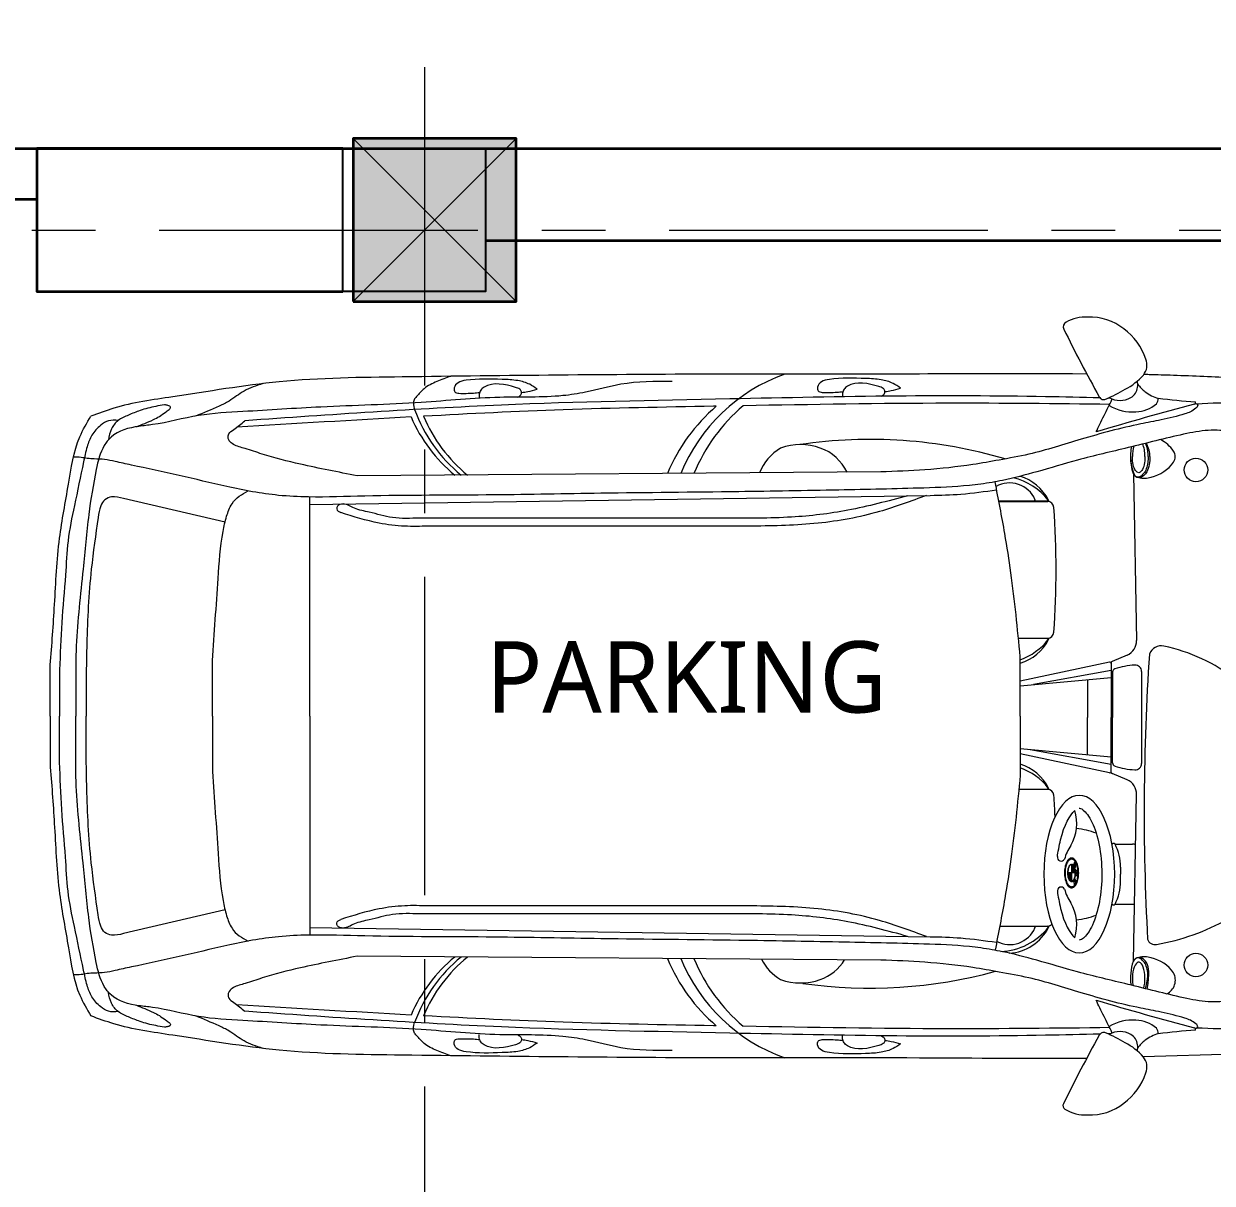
# Model space of a CAD drawing. Header units: inches. Extents: x 17146 to 31738, y -8920 to -2452.
# Drawn here: x 21048.6 to 21165.1, y -6529 to -6415.3 of the extents above; entities that cross this region are included whole.
import ezdxf

# ---------------------------------------------------------------- set-up
doc = ezdxf.new("R2010")
doc.units = ezdxf.units.IN
doc.header["$LTSCALE"] = 25
doc.header["$MEASUREMENT"] = 0
doc.linetypes.add('CENTER', pattern=[2, 1.25, -0.25, 0.25, -0.25])
doc.linetypes.add('DASHED', pattern=[0.75, 0.5, -0.25])
for name, color, linetype, lineweight in [('Center line', 252, 'CENTER', 20), ('Column', 130, 'Continuous', 35), ('Dim-external', 151, 'Continuous', 9), ('Furniture', 125, 'Continuous', 20), ('Hatch', 253, 'Continuous', 13), ('sill', 30, 'Continuous', 20), ('Stairs', 134, 'Continuous', 25), ('Wall-Section', 6, 'Continuous', 35)]:
    doc.layers.add(name, color=color, linetype=linetype, lineweight=lineweight)
doc.layers.add('Text-internal', color=7, linetype='Continuous')
doc.styles.add('int text 1in-8ft', font='trebuc.ttf', dxfattribs={"height": 7})

# ---------------------------------------------------------------- blocks, each defined once
blk = doc.blocks.new('A$C566640F6')
for p, q in [((41.883, 17.913), (3.468, 17.631)), ((60.41, 17.766), (60.647, 5.549)), ((-6.22, 14.221), (-13.674, 15.968)), ((0, 15.525), (45.517, 16.193)), ((0, 0), (0, 16.077)), ((50.537, 15.801), (54.185, 15.801)), ((50.548, 15.748), (54.126, 15.748)), ((30.458, 14.527), (8.074, 14.527)), ((32.492, 13.932), (8.681, 13.932)), ((51.98, 5.708), (54.126, 5.708)), ((59.958, 4.468), (58.845, 4.008)), ((-19.036, 0), (-19.036, 3.754)), ((-7.151, 0), (-7.151, 4.065)), ((52.113, 0), (52.113, 4.338)), ((58.673, 3.954), (52.113, 2.57)), ((58.787, 3.921), (58.787, -0.106)), ((-18.355, 3.398), (-18.355, 0)), ((-17.174, 3.476), (-17.174, 0)), ((-16.399, 3.213), (-16.399, 0)), ((58.787, 2.803), (52.113, 2.197)), ((58.787, 3.345), (53.091, 2.308)), ((57.046, 2.645), (57.046, -0.106)), ((58.889, 3.232), (58.889, -0.106)), ((61.013, 3.266), (61.013, -3.478)), ((-19.036, 0), (-19.036, -3.754)), ((-18.355, -3.398), (-18.355, 0)), ((-17.174, -3.476), (-17.174, 0)), ((-16.399, -3.213), (-16.399, 0)), ((-7.151, 0), (-7.151, -4.065)), ((0, 0), (0, -16.077)), ((52.113, 0), (52.113, -4.338)), ((57.046, -2.857), (57.046, -0.106)), ((58.787, -4.133), (58.787, -0.106)), ((58.889, -3.444), (58.889, -0.106)), ((58.787, -3.016), (52.113, -2.409)), ((58.787, -3.557), (52.841, -2.475)), ((58.673, -4.166), (52.113, -2.782)), ((59.958, -4.68), (58.845, -4.22)), ((52.012, -5.378), (54.126, -5.378)), ((60.41, -17.979), (60.647, -5.762)), ((59.066, -9.395), (60.344, -9.395)), ((55.88, -10.908), (55.88, -12.123)), ((55.898, -10.909), (55.898, -11.515)), ((55.915, -10.912), (55.915, -11.515)), ((55.932, -10.919), (55.932, -11.515)), ((55.95, -10.928), (55.95, -11.515)), ((55.967, -10.939), (55.967, -11.515)), ((55.984, -10.954), (55.984, -11.515)), ((56.002, -10.974), (56.002, -11.515)), ((56.019, -10.993), (56.019, -11.515)), ((56.117, -10.668), (56.024, -10.912)), ((56.024, -10.912), (56.119, -11.072)), ((56.036, -11.017), (56.036, -11.515)), ((56.054, -11.05), (56.054, -11.515)), ((56.071, -11.08), (56.071, -11.515)), ((56.099, -10.881), (56.084, -10.919)), ((56.084, -10.919), (56.123, -10.985)), ((56.088, -11.122), (56.088, -11.515)), ((56.137, -10.946), (56.099, -10.881)), ((56.105, -11.177), (56.105, -11.515)), ((56.208, -10.822), (56.117, -10.668)), ((56.118, -10.829), (56.133, -10.79)), ((56.153, -10.888), (56.118, -10.829)), ((56.123, -11.235), (56.123, -11.515)), ((56.133, -10.79), (56.168, -10.849)), ((56.14, -11.315), (56.14, -11.515)), ((56.336, -11.338), (56.187, -11.327)), ((56.187, -11.327), (56.194, -11.429)), ((59.471, -11.084), (59.471, -11.603)), ((56.156, -11.516), (55.605, -11.516)), ((55.62, -11.515), (55.62, -11.716)), ((55.638, -11.515), (55.638, -11.8)), ((55.655, -11.515), (55.655, -11.862)), ((55.672, -11.515), (55.672, -11.91)), ((55.69, -11.515), (55.69, -11.951)), ((55.707, -11.515), (55.707, -11.984)), ((55.724, -11.515), (55.724, -12.013)), ((55.742, -11.515), (55.742, -12.038)), ((55.759, -11.515), (55.759, -12.057)), ((55.776, -11.515), (55.776, -12.076)), ((55.794, -11.515), (55.794, -12.091)), ((55.811, -11.515), (55.811, -12.102)), ((55.828, -11.515), (55.828, -12.111)), ((55.846, -11.515), (55.846, -12.118)), ((55.863, -11.515), (55.863, -12.122)), ((56.065, -12.064), (56.027, -12.111)), ((56.027, -12.111), (56.088, -12.394)), ((56.125, -12.161), (56.065, -12.064)), ((56.124, -11.947), (56.094, -12.016)), ((56.094, -12.016), (56.125, -12.161)), ((56.241, -12.135), (56.124, -11.947)), ((56.189, -12.253), (56.164, -12.136)), ((56.164, -12.136), (56.209, -12.208)), ((56.194, -11.602), (56.187, -11.704)), ((56.187, -11.704), (56.336, -11.692)), ((56.255, -11.433), (56.193, -11.479)), ((56.193, -11.479), (56.193, -11.552)), ((56.193, -11.552), (56.255, -11.597)), ((56.194, -11.429), (56.255, -11.433)), ((56.255, -11.597), (56.194, -11.602)), ((56.209, -12.208), (56.241, -12.135)), ((56.24, -11.515), (56.341, -11.442)), ((56.341, -11.588), (56.24, -11.515)), ((56.341, -11.442), (56.336, -11.338)), ((56.336, -11.692), (56.341, -11.588)), ((59.471, -12.122), (59.471, -11.603)), ((56.088, -12.394), (56.129, -12.343)), ((56.129, -12.343), (56.106, -12.235)), ((56.106, -12.235), (56.154, -12.312)), ((56.154, -12.312), (56.189, -12.253)), ((32.492, -13.932), (8.681, -13.932)), ((59.066, -13.81), (60.344, -13.81)), ((-6.22, -14.221), (-13.674, -15.968)), ((30.458, -14.527), (8.074, -14.527)), ((0, -15.525), (45.517, -16.193)), ((50.611, -15.418), (54.126, -15.418)), ((41.883, -17.913), (3.468, -17.631)), ((67.809, -24.804), (61.128, -25.002))]:
    blk.add_line(p, q)
for centre in [(65.003, 18.058), (65.003, -18.271)]:
    blk.add_circle(centre, 0.862)
for centre, radius, start, end in [((55.66, 28.567), 0.39, 118.72223, 205.9998), ((56.896, 26.311), 2.962, 86.8885, 118.72223), ((57.263, 25.355), 3.92, 51.15603, 93.01008), ((142.383, 70.864), 96.878, 205.9998, 209.31806), ((57.032, 24.772), 4.522, 18.27068, 53.51585), ((60.269, 25.755), 1.143, 320.18081, 22.32592), ((39.267, 12.817), 13.047, 109.84866, 157.52415), ((57.613, 28.14), 4.712, 297.93315, 318.58381), ((59.654, 24.325), 1.082, 349.03372, 13.87387), ((53.519, 34.714), 12.449, 292.97232, 300.40884), ((59.69, 24.249), 1.034, 301.46845, 352.78701), ((62.525, 25.54), 2.14, 213.28308, 234.46749), ((62.893, 25.828), 2.593, 231.54265, 255.31572), ((38.298, 12.817), 13.047, 130.5491, 157.52415), ((40.236, 12.817), 13.047, 130.30685, 157.52415), ((117.174, -176.315), 205.941, 104.70677, 106.79137), ((58.226, 23.551), 0.336, 201.7348, 296.86552), ((15.354, 43.603), 48.018, 332.4857, 334.15147), ((56.406, 24.065), 2.574, 327.1202, 340.95057), ((60.324, 25.52), 3.207, 238.36896, 274.95713), ((59.443, 24.743), 1.586, 239.93725, 299.79316), ((58.324, 23.366), 0.534, 344.64613, 349.82421), ((60.57, 24.631), 2.307, 270.77809, 311.82087), ((61.593, 23.298), 0.644, 323.13409, 1.96269), ((68.454, 72.79), 49.858, 262.83612, 265.9899), ((64.85, 23.001), 0.128, 288.38594, 24.19746), ((17.664, 26.3), 11.121, 203.05879, 230.76763), ((18.131, 26.3), 11.121, 200.03776, 230.76763), ((18.599, 26.3), 11.121, 202.77652, 230.76763), ((-55.098, 72.426), 124.014, 335.42263, 335.71419), ((41.105, -14.452), 34.753, 73.45866, 98.53651), ((61.096, 17.853), 2.765, 35.20816, 61.60102), ((36.491, 16.436), 3.78, 121.29974, 158.07208), ((35.986, 15.542), 4.374, 70.51552, 109.48448), ((36.297, 16.421), 3.442, 25.34919, 70.51552), ((63.885, 19.09), 3.685, 169.66474, 202.62733), ((62.779, 19.041), 0.705, 324.79184, 35.20816), ((63.885, 18.992), 3.685, 179.23809, 198.92747), ((61.096, 20.228), 2.765, 282.96883, 324.79184), ((50.514, 12.935), 4.673, 38.49211, 76.3753), ((51.067, 14.229), 3.516, 27.33078, 73.05333), ((60.831, 17.966), 0.464, 201.47304, 266.40014), ((61.204, 19.181), 1.725, 256.52856, 287.30328), ((51.338, 15.076), 2.026, 23.46635, 119.59698), ((53.143, 15.859), 0.0588, 270, 23.46635), ((54.108, 15.278), 0.47, 3.90539, 90), ((54.126, 15.807), 0.0588, 270, 38.49211), ((53.933, 15.738), 0.279, 359.75019, 22.30237), ((-9.004, 10.728), 63.746, 355.87799, 4.12201), ((54.108, 6.178), 0.47, 270, 356.09461), ((54.108, 6.178), 0.47, 300.23732, 356.09461), ((50.514, 8.521), 4.673, 290.00626, 321.50789), ((51.067, 7.227), 3.516, 287.30608, 332.66922), ((54.126, 5.649), 0.0588, 321.50789, 90), ((53.933, 5.718), 0.279, 337.69763, 0.24981), ((59.472, 5.538), 1.175, 294.41956, 0.57318), ((235.479, -6.997), 174.277, 176.20138, 183.08769), ((62.463, 4.21), 0.94, 78.17091, 158.88656), ((60.055, -7.283), 12.683, 51.6722, 78.17091), ((58.693, 3.862), 0.094, 0, 101.91275), ((58.881, 3.921), 0.094, 112.45268, 180), ((60.803, -1.741), 5.484, 92.97726, 108.66262), ((60.543, 3.266), 0.47, 0, 92.97726), ((59.124, 3.232), 0.235, 108.66262, 180), ((59.124, -3.444), 0.235, 180, 251.33738), ((60.543, -3.478), 0.47, 267.02274, 0), ((51.067, -6.897), 3.516, 27.33078, 72.69392), ((50.514, -8.191), 4.673, 38.49211, 69.99374), ((58.693, -4.074), 0.094, 258.08725, 0), ((58.881, -4.133), 0.094, 180, 247.54732), ((60.803, 1.528), 5.484, 251.33738, 267.02274), ((59.472, -5.75), 1.175, 359.42682, 65.58044), ((54.108, -5.848), 0.47, 3.90539, 90), ((54.126, -5.319), 0.0588, 270, 38.49211), ((53.933, -5.388), 0.279, 359.75019, 22.30237), ((54.108, -5.848), 0.47, 3.90539, 59.76268), ((-9.004, -10.398), 63.746, 2.71089, 4.12201), ((53.119, -7.899), 3.139, 329.26923, 17.84474), ((55.629, -13.957), 5.735, 68.98307, 83.9018), ((58.774, -11.455), 3.543, 146.57852, 164.48471), ((58.954, -9.509), 0.16, 45.37255, 132.77333), ((55.746, -11.084), 3.725, 0, 26.95113), ((60.347, -9.783), 0.388, 53.98927, 90.45385), ((55.114, -10.372), 0.281, 167.38366, 331.36379), ((55.923, -10.773), 0.362, 113.40282, 131.77842), ((55.882, -10.682), 0.263, 90.35448, 113.09807), ((55.879, -10.682), 0.263, 66.90193, 89.64552), ((55.838, -10.773), 0.362, 48.22158, 66.59718), ((57.635, -11.514), 2.274, 174.62835, 180.02019), ((57.439, -11.494), 2.078, 168.94539, 174.673), ((57.099, -11.426), 1.731, 162.53246, 169.00431), ((57.5, -11.514), 2.099, 174.62835, 180.02019), ((57.319, -11.496), 1.918, 168.94539, 174.673), ((57.005, -11.433), 1.597, 162.53246, 169.00431), ((56.699, -11.298), 1.311, 154.82687, 162.61996), ((56.636, -11.315), 1.21, 154.82687, 162.61996), ((56.331, -11.123), 0.903, 144.96644, 154.96217), ((56.296, -11.153), 0.834, 144.96644, 154.96217), ((56.78, -11.503), 1.199, 168.94539, 174.673), ((56.064, -10.933), 0.576, 131.65326, 145.15395), ((56.583, -11.464), 0.998, 162.53246, 169.00431), ((56.78, -11.503), 1.174, 168.94539, 174.673), ((56.05, -10.978), 0.531, 131.65326, 145.15395), ((56.583, -11.464), 0.974, 162.53246, 169.00431), ((56.353, -11.39), 0.756, 154.82687, 162.61996), ((56.353, -11.39), 0.732, 154.82687, 162.61996), ((56.14, -11.289), 0.521, 144.96644, 154.96217), ((56.14, -11.289), 0.497, 144.96644, 154.96217), ((55.92, -10.831), 0.335, 113.40282, 131.77842), ((55.986, -11.18), 0.332, 131.65326, 145.15395), ((55.986, -11.18), 0.308, 131.65326, 145.15395), ((55.905, -11.087), 0.209, 113.40282, 131.77842), ((55.905, -11.087), 0.185, 113.40282, 131.77842), ((55.882, -10.747), 0.242, 90.35448, 113.09807), ((55.881, -11.035), 0.152, 90.35448, 113.09807), ((55.881, -11.035), 0.127, 90.35448, 113.09807), ((55.879, -10.747), 0.242, 66.90193, 89.64552), ((55.879, -11.035), 0.152, 66.90193, 89.64552), ((55.879, -11.035), 0.127, 66.90193, 89.64552), ((55.856, -11.087), 0.185, 48.22158, 66.59718), ((55.856, -11.087), 0.209, 48.22158, 66.59718), ((55.841, -10.831), 0.335, 48.22158, 66.59718), ((55.774, -11.18), 0.308, 34.84605, 48.34674), ((55.774, -11.18), 0.332, 34.84605, 48.34674), ((55.62, -11.289), 0.497, 25.03783, 35.03356), ((55.62, -11.289), 0.521, 25.03783, 35.03356), ((55.711, -10.978), 0.531, 34.84605, 48.34674), ((55.408, -11.39), 0.732, 17.38004, 25.17313), ((55.696, -10.933), 0.576, 34.84605, 48.34674), ((55.408, -11.39), 0.756, 17.38004, 25.17313), ((55.177, -11.464), 0.974, 10.99569, 17.46754), ((56.169, -11.043), 0.0579, 210.17848, 222.33011), ((56.137, -10.977), 0.0158, 210.20349, 222.02215), ((56.132, -10.981), 0.00988, 221.83812, 238.02655), ((56.153, -11.058), 0.0357, 222.13507, 238.90326), ((56.13, -10.983), 0.00657, 238.09505, 259.32873), ((56.13, -10.984), 0.00563, 259.94961, 283.45327), ((55.177, -11.464), 0.998, 10.99569, 17.46754), ((56.13, -10.983), 0.00689, 284.00762, 304.58299), ((54.981, -11.503), 1.174, 5.327, 11.05461), ((56.128, -10.98), 0.0106, 304.58789, 320.06562), ((56.146, -11.069), 0.0237, 239.00356, 261.01034), ((56.123, -10.976), 0.0169, 319.8748, 331.19225), ((56.117, -10.958), 0.0237, 21.8122, 30.83612), ((56.115, -10.972), 0.0255, 331.03136, 339.63724), ((56.108, -10.962), 0.0332, 14.72215, 21.9273), ((56.106, -10.968), 0.035, 339.53138, 346.48626), ((56.099, -10.964), 0.0422, 8.66162, 14.79683), ((56.098, -10.966), 0.0437, 346.41703, 352.41134), ((56.093, -10.965), 0.0489, 3.14844, 8.71386), ((56.092, -10.966), 0.0497, 352.36181, 357.86367), ((56.09, -10.965), 0.0516, 357.82224, 3.19068), ((56.146, -11.071), 0.0208, 261.70437, 285.70488), ((55.464, -11.153), 0.834, 25.03783, 35.03356), ((56.144, -11.066), 0.0264, 286.2437, 306.7715), ((56.167, -10.88), 0.0158, 210.1998, 222.03632), ((56.163, -10.884), 0.00987, 221.85165, 238.07131), ((56.161, -10.886), 0.00656, 238.14136, 259.41757), ((54.981, -11.503), 1.199, 5.327, 11.05461), ((56.161, -10.887), 0.00563, 260.04244, 283.57539), ((56.135, -11.054), 0.0414, 306.72899, 321.93081), ((56.16, -10.886), 0.0069, 284.12924, 304.70425), ((56.158, -10.883), 0.0106, 304.70657, 320.17008), ((56.153, -10.879), 0.017, 319.97828, 331.28212), ((56.148, -10.861), 0.0235, 21.96926, 31.05412), ((56.146, -10.875), 0.0256, 331.12112, 339.71785), ((56.115, -11.038), 0.0666, 321.72373, 332.79119), ((55.43, -11.123), 0.903, 25.03783, 35.03356), ((56.139, -10.865), 0.033, 14.84357, 22.08586), ((56.137, -10.871), 0.0351, 339.61205, 346.56225), ((56.13, -10.867), 0.0421, 8.76113, 14.91914), ((56.128, -10.869), 0.0438, 346.49306, 352.48672), ((56.123, -10.868), 0.0488, 3.23456, 8.81385), ((56.121, -10.868), 0.0516, 357.90078, 3.27706), ((56.122, -10.868), 0.0498, 352.43716, 357.94233), ((56.086, -11.023), 0.0999, 332.62902, 341.07127), ((56.052, -11.011), 0.136, 340.96678, 347.84096), ((56.021, -11.004), 0.167, 347.77246, 353.75996), ((56.183, -10.948), 0.0214, 277.97733, 300.07858), ((56.015, -11), 0.174, 4.70708, 10.53934), ((56.002, -11.002), 0.186, 353.70979, 359.27815), ((56, -11.002), 0.189, 359.23428, 4.75449), ((56.177, -10.938), 0.0319, 300.20235, 317.15129), ((56.163, -10.925), 0.0516, 316.96291, 329.26087), ((56.139, -10.91), 0.0796, 329.07848, 338.28105), ((56.138, -10.863), 0.0806, 21.48021, 30.61079), ((56.108, -10.875), 0.113, 14.32298, 21.60011), ((56.109, -10.898), 0.112, 338.15951, 345.47942), ((56.079, -10.89), 0.143, 345.40115, 351.62633), ((56.078, -10.883), 0.144, 8.19903, 14.40028), ((55.125, -11.315), 1.21, 17.38004, 25.17313), ((56.057, -10.886), 0.165, 2.61008, 8.25318), ((56.057, -10.887), 0.165, 351.5717, 357.22555), ((56.049, -10.886), 0.173, 357.1811, 2.65439), ((55.062, -11.298), 1.311, 17.38004, 25.17313), ((54.755, -11.433), 1.597, 10.99569, 17.46754), ((54.662, -11.426), 1.731, 10.99569, 17.46754), ((54.441, -11.496), 1.918, 5.327, 11.05461), ((54.261, -11.514), 2.099, 359.97981, 5.37165), ((54.321, -11.494), 2.078, 5.327, 11.05461), ((54.126, -11.514), 2.274, 359.97981, 5.37165), ((57.635, -11.516), 2.274, 179.97981, 185.37165), ((57.439, -11.536), 2.078, 185.327, 191.05461), ((57.5, -11.516), 2.099, 179.97981, 185.37165), ((57.099, -11.604), 1.731, 190.99569, 197.46754), ((57.319, -11.534), 1.918, 185.327, 191.05461), ((57.005, -11.597), 1.597, 190.99569, 197.46754), ((56.699, -11.732), 1.311, 197.38004, 205.17313), ((56.636, -11.716), 1.21, 197.38004, 205.17313), ((56.892, -11.515), 1.312, 174.62835, 180.02019), ((56.892, -11.516), 1.312, 179.97981, 185.37165), ((56.78, -11.527), 1.199, 185.327, 191.05461), ((56.583, -11.567), 0.998, 190.99569, 197.46754), ((56.892, -11.515), 1.288, 174.62835, 180.02019), ((56.892, -11.516), 1.288, 179.97981, 185.37165), ((56.78, -11.527), 1.174, 185.327, 191.05461), ((56.583, -11.567), 0.974, 190.99569, 197.46754), ((56.353, -11.64), 0.756, 197.38004, 205.17313), ((56.353, -11.64), 0.732, 197.38004, 205.17313), ((56.14, -11.742), 0.521, 205.03783, 215.03356), ((56.14, -11.742), 0.497, 205.03783, 215.03356), ((55.986, -11.851), 0.332, 214.84605, 228.34674), ((55.986, -11.851), 0.308, 214.84605, 228.34674), ((55.905, -11.943), 0.209, 228.22158, 246.59718), ((55.905, -11.943), 0.185, 228.22158, 246.59718), ((55.881, -11.996), 0.152, 246.90193, 269.64552), ((55.881, -11.996), 0.127, 246.90193, 269.64552), ((55.879, -11.996), 0.127, 270.35448, 293.09807), ((55.879, -11.996), 0.152, 270.35448, 293.09807), ((55.856, -11.943), 0.185, 293.40282, 311.77842), ((55.856, -11.943), 0.209, 293.40282, 311.77842), ((55.774, -11.851), 0.308, 311.65326, 325.15395), ((55.774, -11.851), 0.332, 311.65326, 325.15395), ((55.62, -11.742), 0.497, 324.96644, 334.96217), ((55.62, -11.742), 0.521, 324.96644, 334.96217), ((55.408, -11.64), 0.732, 334.82687, 342.61996), ((55.408, -11.64), 0.756, 334.82687, 342.61996), ((55.177, -11.567), 0.974, 342.53246, 349.00431), ((55.177, -11.567), 0.998, 342.53246, 349.00431), ((54.981, -11.527), 1.174, 348.94539, 354.673), ((54.868, -11.515), 1.288, 359.97981, 5.37165), ((54.868, -11.516), 1.288, 354.62835, 0.02019), ((54.981, -11.527), 1.199, 348.94539, 354.673), ((54.868, -11.515), 1.312, 359.97981, 5.37165), ((54.868, -11.516), 1.312, 354.62835, 0.02019), ((55.125, -11.716), 1.21, 334.82687, 342.61996), ((55.062, -11.732), 1.311, 334.82687, 342.61996), ((54.755, -11.597), 1.597, 342.53246, 349.00431), ((54.662, -11.604), 1.731, 342.53246, 349.00431), ((54.441, -11.534), 1.918, 348.94539, 354.673), ((54.261, -11.516), 2.099, 354.62835, 0.02019), ((54.321, -11.536), 2.078, 348.94539, 354.673), ((54.126, -11.516), 2.274, 354.62835, 0.02019), ((55.746, -12.122), 3.725, 333.04887, 0), ((55.114, -12.833), 0.281, 28.63621, 192.61634), ((58.774, -11.751), 3.543, 195.51529, 213.42148), ((56.331, -11.908), 0.903, 205.03783, 215.03356), ((56.296, -11.877), 0.834, 205.03783, 215.03356), ((56.064, -12.097), 0.576, 214.84605, 228.34674), ((56.05, -12.052), 0.531, 214.84605, 228.34674), ((55.923, -12.257), 0.362, 228.22158, 246.59718), ((55.92, -12.2), 0.335, 228.22158, 246.59718), ((55.882, -12.348), 0.263, 246.90193, 269.64552), ((55.882, -12.284), 0.242, 246.90193, 269.64552), ((55.879, -12.284), 0.242, 270.35448, 293.09807), ((55.879, -12.348), 0.263, 270.35448, 293.09807), ((55.841, -12.2), 0.335, 293.40282, 311.77842), ((55.838, -12.257), 0.362, 293.40282, 311.77842), ((55.711, -12.052), 0.531, 311.65326, 325.15395), ((55.696, -12.097), 0.576, 311.65326, 325.15395), ((55.464, -11.877), 0.834, 324.96644, 334.96217), ((55.43, -11.908), 0.903, 324.96644, 334.96217), ((53.119, -15.306), 3.139, 342.15526, 30.73077), ((58.954, -13.697), 0.16, 227.22667, 314.62745), ((60.347, -13.422), 0.388, 269.54615, 291.83531), ((55.629, -9.249), 5.735, 276.0982, 291.01693), ((51.338, -14.746), 2.026, 242.27226, 336.53365), ((50.514, -12.605), 4.673, 272.29177, 321.50789), ((51.067, -13.899), 3.516, 274.00002, 332.66922), ((53.143, -15.529), 0.0588, 336.53365, 90), ((54.108, -14.948), 0.47, 270, 315.07329), ((54.126, -15.477), 0.0588, 321.50789, 90), ((53.933, -15.407), 0.279, 337.69763, 0.24981), ((59.215, -0.336), 16.682, 279.99618, 299.19776), ((62.009, -16.185), 0.588, 199.73947, 279.99618), ((17.664, -26.3), 11.121, 129.23237, 156.94121), ((18.131, -26.3), 11.121, 129.23237, 159.96224), ((18.599, -26.3), 11.121, 129.23237, 157.22348), ((38.298, -12.817), 13.047, 202.47585, 229.4509), ((39.267, -12.817), 13.047, 202.47585, 250.15134), ((40.236, -12.817), 13.047, 202.47585, 229.69315), ((36.491, -16.106), 3.78, 207.45809, 238.70026), ((36.297, -16.091), 3.442, 289.48448, 328.41891), ((63.885, -19.204), 3.685, 161.07253, 188.45286), ((60.831, -18.179), 0.464, 93.59986, 158.52696), ((61.204, -19.393), 1.725, 72.69672, 103.47144), ((61.096, -20.441), 2.765, 35.20816, 77.03117), ((41.105, 14.782), 34.753, 261.83653, 285.32665), ((62.367, -19.384), 1.125, 296.13292, 28.52876), ((35.986, -15.212), 4.374, 250.51552, 289.48448), ((-55.098, -72.426), 124.014, 24.28581, 24.57737), ((117.174, 176.315), 205.941, 253.20863, 255.29323), ((15.354, -43.603), 48.018, 25.84853, 27.5143), ((60.324, -25.52), 3.207, 85.04287, 121.63104), ((60.57, -24.631), 2.307, 48.17913, 89.22191), ((142.383, -70.864), 96.878, 150.68194, 154.03614), ((58.226, -23.551), 0.336, 63.13448, 158.2652), ((53.519, -34.714), 12.449, 59.59116, 67.02768), ((56.406, -24.065), 2.574, 19.04943, 32.8798), ((59.443, -24.743), 1.586, 60.20684, 120.06275), ((58.324, -23.366), 0.534, 10.17579, 15.35387), ((59.69, -24.249), 1.034, 7.21299, 58.53155), ((62.893, -25.828), 2.593, 104.68428, 128.45735), ((61.593, -23.298), 0.644, 358.03731, 36.86591), ((68.454, -72.79), 49.858, 94.0101, 97.16388), ((64.85, -23.001), 0.128, 335.80254, 71.61406), ((57.613, -28.14), 4.712, 41.41619, 62.06685), ((59.654, -24.325), 1.082, 346.12613, 10.96628), ((62.525, -25.54), 2.14, 125.53251, 146.71692), ((60.269, -25.755), 1.143, 337.67408, 39.81919), ((57.032, -24.772), 4.522, 306.48415, 341.72932), ((55.572, -28.596), 0.324, 153.34394, 233.05099), ((57.263, -25.355), 3.92, 266.98992, 308.84397), ((56.896, -26.311), 2.962, 239.16039, 273.1115)]:
    blk.add_arc(centre, radius, start, end)
for centre, start_param, end_param in [((60.802, 19.041), 7.162259, 7.853982), ((60.802, 19.041), 4.712389, 5.598438), ((60.802, -19.253), 4.05537, 8.3167)]:
    blk.add_ellipse(centre, major_axis=(0, 1.185), ratio=0.391305, start_param=start_param, end_param=end_param)
at = {"extrusion": (0, 0, -1)}
blk.add_ellipse((60.802, 19.041), major_axis=(0, -1.185), ratio=0.391305, start_param=4.712389, end_param=7.853982, dxfattribs=at)
blk.add_ellipse((56.445, -11.603), major_axis=(0, -5.781), ratio=0.449438, dxfattribs=at)
for points in [[(26.573, 24.552), (22.819, 24.344), (20.233, 23.76), (18.564, 23.51), (13.934, 23.385), (8.177, 23.01), (0.81, 22.675), (-4.905, 22.342), (-8.158, 22.05), (-11.537, 21.383), (-12.538, 21.258), (-14.582, 20.466), (-15.083, 19.841), (-15.667, 18.09), (-16.213, 14.785), (-16.63, 10.783), (-17.132, 5.143), (-17.174, 3.476)], [(10.335, 24.927), (9.306, 24.545), (8.384, 24.021), (7.823, 23.443), (7.642, 23.208), (7.684, 22.49)], [(16.676, 23.997), (16.127, 24.341), (15.262, 24.611), (14.109, 24.704), (11.458, 24.639), (10.872, 24.462), (10.592, 24.072), (10.639, 23.793), (10.937, 23.681)], [(15.255, 23.4), (15.467, 23.56), (15.523, 23.793), (15.402, 23.979), (15.086, 24.118), (12.788, 24.137), (12.537, 23.914), (12.425, 23.626), (12.429, 23.362)], [(43.331, 24.062), (42.783, 24.406), (41.917, 24.675), (40.764, 24.768), (38.113, 24.703), (37.527, 24.527), (37.248, 24.136), (37.294, 23.857), (37.592, 23.746)], [(41.91, 23.465), (42.122, 23.625), (42.178, 23.857), (42.057, 24.043), (41.741, 24.183), (39.443, 24.201), (39.192, 23.978), (39.08, 23.69), (39.084, 23.427)], [(-3.452, 24.39), (-4.82, 23.843), (-5.924, 23.117), (-6.651, 22.74), (-8.396, 22.009)], [(10.937, 23.681), (12.006, 23.7), (12.453, 23.747)], [(15.527, 23.744), (15.997, 23.811), (16.676, 23.997)], [(37.592, 23.746), (38.662, 23.764), (39.108, 23.811)], [(42.183, 23.808), (42.652, 23.876), (43.331, 24.062)], [(-10.66, 22.836), (-11.301, 22.722), (-12.45, 22.418), (-13.307, 22.08), (-14.05, 21.686), (-14.546, 21.078), (-14.778, 20.266)], [(-12.726, 21.229), (-12.111, 21.472), (-11.471, 21.748), (-11.035, 21.988), (-10.581, 22.299), (-10.323, 22.495), (-10.233, 22.597), (-10.229, 22.659), (-10.277, 22.74), (-10.405, 22.795), (-10.66, 22.836)], [(69.527, 22.692), (68.288, 22.894), (65.059, 22.894)], [(-19.036, 3.754), (-18.726, 8.172), (-18.355, 13.055), (-17.706, 17.009), (-16.873, 20.495), (-16.057, 22.007)], [(-14.044, 21.691), (-14.771, 21.664), (-15.335, 21.337), (-15.991, 20.603), (-16.34, 19.759), (-16.599, 18.644), (-17.273, 15.439), (-17.736, 12.847), (-17.921, 10.348), (-18.2, 6.854), (-18.355, 3.398)], [(68.92, 20.417), (68.386, 20.723), (67.624, 20.887), (65.908, 20.962), (64.101, 20.678), (60.026, 19.694), (56.319, 18.778), (53.332, 17.922), (50.804, 17.295), (50.052, 17.149), (48.381, 16.92), (45.03, 16.732), (38.803, 16.586), (31.464, 16.461), (21.343, 16.342), (13.532, 16.225), (4.023, 16.137), (-0.101, 16.078), (-2.293, 16.195), (-6.093, 16.838), (-9.584, 17.657), (-13.092, 18.416), (-14.29, 18.679), (-15.05, 18.825), (-15.808, 18.865), (-16.326, 18.901), (-16.772, 18.973), (-17.348, 18.989)], [(3.47, 17.631), (-0.692, 18.48), (-3.502, 19.224), (-4.754, 19.63), (-5.6, 19.934), (-5.905, 20.205), (-5.999, 20.43), (-5.943, 20.708), (-5.58, 21.029), (-4.776, 21.666)], [(45.517, 16.193), (47.763, 16.287), (50.382, 16.603)], [(52.113, 4.338), (51.431, 10.515), (50.982, 13.383), (50.268, 17.189)], [(-13.674, 15.968), (-14.545, 16.078), (-15.031, 15.875), (-15.342, 15.416), (-15.531, 14.579), (-16.032, 10.767), (-16.362, 5.285), (-16.399, 3.213)], [(-7.151, 4.065), (-6.725, 10.092), (-6.364, 13.544), (-6.102, 14.658), (-5.709, 15.575), (-5.184, 16.132), (-4.512, 16.514)], [(43.851, 16.168), (39.469, 15.099), (35.346, 14.599), (30.458, 14.527)], [(45.241, 16.189), (41.787, 15.004), (37.282, 14.147), (32.492, 13.932)], [(8.074, 14.527), (6.056, 14.57), (4.363, 14.955), (3.266, 15.262), (2.438, 15.56), (2.029, 15.393), (1.97, 15.195), (2.277, 14.928)], [(8.681, 13.932), (6.959, 13.929), (5.078, 14.156), (2.277, 14.928)], [(-14.044, -21.691), (-14.771, -21.664), (-15.335, -21.337), (-15.991, -20.603), (-16.34, -19.759), (-16.599, -18.644), (-17.273, -15.439), (-17.736, -12.847), (-17.921, -10.348), (-18.2, -6.854), (-18.355, -3.398)], [(26.573, -24.552), (22.819, -24.344), (20.233, -23.76), (18.564, -23.51), (13.934, -23.385), (8.177, -23.01), (0.81, -22.675), (-4.905, -22.342), (-8.158, -22.05), (-11.537, -21.383), (-12.538, -21.258), (-14.582, -20.466), (-15.083, -19.841), (-15.667, -18.09), (-16.213, -14.785), (-16.63, -10.783), (-17.132, -5.143), (-17.174, -3.476)], [(-13.674, -15.968), (-14.545, -16.078), (-15.031, -15.875), (-15.342, -15.416), (-15.531, -14.579), (-16.032, -10.767), (-16.362, -5.285), (-16.399, -3.213)], [(-19.036, -3.754), (-18.726, -8.172), (-18.355, -13.055), (-17.706, -17.009), (-16.873, -20.495), (-16.057, -22.007)], [(-7.151, -4.065), (-6.725, -10.092), (-6.364, -13.544), (-6.102, -14.658), (-5.709, -15.575), (-5.184, -16.132), (-4.512, -16.514)], [(52.113, -4.338), (51.431, -10.515), (50.982, -13.383), (50.268, -17.189)], [(8.681, -13.932), (6.959, -13.929), (5.078, -14.156), (2.277, -14.928)], [(45.241, -16.189), (41.787, -15.004), (37.282, -14.147), (32.492, -13.932)], [(8.074, -14.527), (6.056, -14.57), (4.363, -14.955), (3.266, -15.262), (2.438, -15.56), (2.029, -15.393), (1.97, -15.195), (2.277, -14.928)], [(43.851, -16.168), (39.469, -15.099), (35.346, -14.599), (30.458, -14.527)], [(68.92, -20.417), (68.386, -20.723), (67.624, -20.887), (65.908, -20.962), (64.101, -20.678), (60.026, -19.694), (56.319, -18.778), (53.332, -17.922), (50.804, -17.295), (50.052, -17.149), (48.381, -16.92), (45.03, -16.732), (38.803, -16.586), (31.464, -16.461), (21.343, -16.342), (13.532, -16.225), (4.023, -16.137), (-0.101, -16.078), (-2.293, -16.195), (-6.093, -16.838), (-9.584, -17.657), (-13.092, -18.416), (-14.29, -18.679), (-15.05, -18.825), (-15.808, -18.865), (-16.326, -18.901), (-16.772, -18.973), (-17.348, -18.989)], [(45.517, -16.193), (47.763, -16.287), (50.382, -16.603)], [(3.47, -17.631), (-0.692, -18.48), (-3.502, -19.224), (-4.754, -19.63), (-5.6, -19.934), (-5.905, -20.205), (-5.999, -20.43), (-5.943, -20.708), (-5.58, -21.029), (-4.776, -21.666)], [(-10.66, -22.836), (-11.301, -22.722), (-12.45, -22.418), (-13.307, -22.08), (-14.05, -21.686), (-14.546, -21.078), (-14.778, -20.266)], [(-12.726, -21.229), (-12.111, -21.472), (-11.471, -21.748), (-11.035, -21.988), (-10.581, -22.299), (-10.323, -22.495), (-10.233, -22.597), (-10.229, -22.659), (-10.277, -22.74), (-10.405, -22.795), (-10.66, -22.836)], [(-3.452, -24.39), (-4.82, -23.843), (-5.924, -23.117), (-6.651, -22.74), (-8.396, -22.009)], [(10.335, -24.927), (9.306, -24.545), (8.384, -24.021), (7.823, -23.443), (7.642, -23.208), (7.684, -22.49)], [(15.255, -23.4), (15.467, -23.56), (15.523, -23.793), (15.402, -23.979), (15.086, -24.118), (12.788, -24.137), (12.537, -23.914), (12.425, -23.626), (12.429, -23.362)], [(41.91, -23.465), (42.122, -23.625), (42.178, -23.857), (42.057, -24.043), (41.741, -24.183), (39.443, -24.201), (39.192, -23.978), (39.08, -23.69), (39.084, -23.427)], [(69.527, -22.692), (68.288, -22.894), (65.059, -22.894)], [(16.676, -23.997), (16.127, -24.341), (15.262, -24.611), (14.109, -24.704), (11.458, -24.639), (10.872, -24.462), (10.592, -24.072), (10.639, -23.793), (10.937, -23.681)], [(10.937, -23.681), (12.006, -23.7), (12.453, -23.747)], [(15.527, -23.744), (15.997, -23.811), (16.676, -23.997)], [(43.331, -24.062), (42.783, -24.406), (41.917, -24.675), (40.764, -24.768), (38.113, -24.703), (37.527, -24.527), (37.248, -24.136), (37.294, -23.857), (37.592, -23.746)], [(37.592, -23.746), (38.662, -23.764), (39.108, -23.811)], [(42.183, -23.808), (42.652, -23.876), (43.331, -24.062)]]:
    blk.add_spline(points, degree=3)
for points, knots in [([(56.997, 25.097), (51.309, 25.143), (42.997, 25.064), (27.053, 25.128), (11.408, 24.941), (-1.899, 24.781), (-8.898, 23.563), (-13.567, 22.926), (-15.501, 22.212), (-16.057, 22.007)], [0.0986186, 0.0986186, 0.0986186, 0.0986186, 0.1722401, 0.2845904, 0.4554356, 0.5228586, 0.5816435, 0.614478, 0.6277141, 0.6277141, 0.6277141, 0.6277141]), ([(67.809, 24.804), (66.321, 24.874), (64.243, 24.971), (62.165, 25.034), (61.575, 25.049)], [0, 0, 0, 0, 0.03334031, 0.04655404, 0.04655404, 0.04655404, 0.04655404]), ([(57.964, 23.34), (56.631, 23.375), (51.664, 23.495), (42.606, 23.518), (29.304, 23.233), (13.342, 22.937), (1.497, 22.106), (-4.776, 21.666)], [0.100205, 0.100205, 0.100205, 0.100205, 0.24841, 0.652007, 1.106107, 1.72636, 2.424739, 2.424739, 2.424739, 2.424739]), ([(29.816, 22.731), (29.748, 22.73), (26.006, 22.663), (18.845, 22.54), (11.759, 22.183), (8.346, 21.995)], [1.1382315, 1.1382315, 1.1382315, 1.1382315, 1.1457256, 1.5539883, 1.9336642, 1.9336642, 1.9336642, 1.9336642]), ([(58.686, 22.869), (54.743, 22.917), (45.779, 23.011), (36.817, 22.857), (31.796, 22.767)], [0.0692914, 0.0692914, 0.0692914, 0.0692914, 0.5072459, 1.0648991, 1.0648991, 1.0648991, 1.0648991]), ([(64.968, 22.949), (64.979, 22.946), (65.051, 22.919), (65.194, 22.786), (64.814, 22.381), (63.94, 22.077), (62.531, 21.728), (59.972, 21.27), (56.737, 20.387), (53.335, 19.286), (50.655, 18.8), (48.125, 18.346), (45.224, 18.034), (42.964, 17.952), (41.883, 17.913)], [0.0768761, 0.0768761, 0.0768761, 0.0768761, 0.0781832, 0.0851135, 0.0939014, 0.1280431, 0.1945208, 0.2510977, 0.4182102, 0.5656124, 0.6479177, 0.7203087, 0.8512205, 0.9714398, 0.9714398, 0.9714398, 0.9714398]), ([(61.5, 19.041), (61.5, 19.188), (61.491, 19.335), (61.461, 19.544), (61.45, 19.611), (61.312, 20.013)], [4.7117825, 4.7117825, 4.7117825, 4.7117825, 5.0583601, 5.0583601, 5.2277457, 5.2277457, 5.2277457, 5.2277457]), ([(61.624, 19.041), (61.628, 18.637), (61.558, 18.232), (61.281, 17.717), (61.096, 17.503), (60.802, 17.503)], [4.714565, 4.714565, 4.714565, 4.714565, 5.641062, 5.641062, 6.283185, 6.283185, 6.283185, 6.283185]), ([(61.5, 19.041), (61.5, 18.894), (61.491, 18.747), (61.424, 18.275), (61.334, 17.987), (61.072, 17.699), (60.946, 17.555), (60.802, 17.539)], [4.711782, 4.711782, 4.711782, 4.711782, 5.05836, 5.05836, 5.876783, 5.876783, 6.283185, 6.283185, 6.283185, 6.283185]), ([(54.839, -10.311), (54.886, -10.015), (54.965, -9.523), (55.332, -8.013), (55.783, -7.226), (56.107, -6.937)], [1.7737821, 1.7737821, 1.7737821, 1.7737821, 2.0666878, 2.0666878, 2.7621347, 2.7621347, 2.7621347, 2.7621347]), ([(56.445, -6.763), (56.451, -6.763), (56.457, -6.763), (56.535, -6.769), (56.674, -6.811), (57.09, -7.255), (57.333, -7.645), (57.927, -9.174), (58.152, -10.661), (58.035, -13.519), (57.686, -14.876), (57.015, -16.073), (56.763, -16.31), (56.532, -16.437), (56.486, -16.444), (56.445, -16.444)], [3.142222, 3.142222, 3.142222, 3.142222, 3.177072, 3.177072, 3.588168, 3.588168, 3.999264, 3.999264, 4.803281, 4.803281, 5.607298, 5.607298, 6.041794, 6.041794, 6.283185, 6.283185, 6.283185, 6.283185]), ([(54.839, -12.895), (54.886, -13.191), (54.965, -13.683), (55.332, -15.193), (55.783, -15.98), (56.107, -16.268)], [1.7737821, 1.7737821, 1.7737821, 1.7737821, 2.0666878, 2.0666878, 2.7621347, 2.7621347, 2.7621347, 2.7621347]), ([(64.968, -22.949), (64.979, -22.946), (65.051, -22.919), (65.194, -22.786), (64.814, -22.381), (63.94, -22.077), (62.531, -21.728), (59.972, -21.27), (56.737, -20.387), (53.335, -19.286), (50.655, -18.8), (48.125, -18.346), (45.224, -18.034), (42.964, -17.952), (41.883, -17.913)], [0.0768761, 0.0768761, 0.0768761, 0.0768761, 0.0781832, 0.0851135, 0.0939014, 0.1280431, 0.1945208, 0.2510977, 0.4182102, 0.5656124, 0.6479177, 0.7203087, 0.8512205, 0.9714398, 0.9714398, 0.9714398, 0.9714398]), ([(61.427, -20.042), (61.628, -18.849), (61.558, -18.445), (61.281, -17.93), (61.096, -17.716), (60.802, -17.716)], [4.714565, 4.714565, 4.714565, 4.714565, 5.641062, 5.641062, 6.283185, 6.283185, 6.283185, 6.283185]), ([(61.31, -20.013), (61.5, -19.106), (61.491, -18.959), (61.424, -18.487), (61.334, -18.2), (61.072, -17.911), (60.946, -17.768), (60.802, -17.751)], [4.711782, 4.711782, 4.711782, 4.711782, 5.05836, 5.05836, 5.876783, 5.876783, 6.283185, 6.283185, 6.283185, 6.283185]), ([(57.964, -23.34), (56.631, -23.375), (51.664, -23.495), (42.606, -23.518), (29.304, -23.233), (13.342, -22.937), (1.497, -22.106), (-4.776, -21.666)], [0.100205, 0.100205, 0.100205, 0.100205, 0.24841, 0.652007, 1.106107, 1.72636, 2.424739, 2.424739, 2.424739, 2.424739]), ([(56.982, -25.125), (52.899, -25.159), (43.792, -25.06), (27.053, -25.128), (11.408, -24.941), (-1.899, -24.781), (-8.898, -23.563), (-13.567, -22.926), (-15.501, -22.212), (-16.057, -22.007)], [0.0808297, 0.0808297, 0.0808297, 0.0808297, 0.1722401, 0.2845904, 0.4554356, 0.5228586, 0.5816435, 0.614478, 0.6277141, 0.6277141, 0.6277141, 0.6277141]), ([(29.816, -22.731), (29.748, -22.73), (26.006, -22.663), (18.845, -22.54), (11.759, -22.183), (8.346, -21.995)], [1.1382315, 1.1382315, 1.1382315, 1.1382315, 1.1457256, 1.5539883, 1.9336642, 1.9336642, 1.9336642, 1.9336642]), ([(58.686, -22.869), (54.743, -22.917), (45.779, -23.011), (36.817, -22.857), (31.796, -22.767)], [0.0692914, 0.0692914, 0.0692914, 0.0692914, 0.5072459, 1.0648991, 1.0648991, 1.0648991, 1.0648991])]:
    blk.add_open_spline(points, degree=3, knots=knots)
for points in [[(61.575, 25.049), (61.439, 25.051), (61.305, 25.052), (61.172, 25.054)], [(58.743, 23.319), (58.678, 23.321), (58.612, 23.323), (58.546, 23.325)], [(58.743, 23.319), (58.678, 23.321), (58.612, 23.323), (58.546, 23.325)], [(7.432, 21.945), (3.172, 21.708), (-1.087, 21.453), (-5.345, 21.197)], [(61.624, 19.041), (61.626, 19.229), (61.612, 19.417), (61.385, 20.031)], [(60.802, 17.539), (60.676, 17.508), (60.528, 17.601), (60.424, 17.743)], [(60.802, -17.751), (60.676, -17.721), (60.528, -17.814), (60.424, -17.956)], [(7.432, -21.945), (3.172, -21.708), (-1.087, -21.453), (-5.345, -21.197)], [(58.743, -23.319), (58.678, -23.321), (58.612, -23.323), (58.546, -23.325)]]:
    blk.add_open_spline(points, degree=3)
blk = doc.blocks.new('col')
at = {"layer": 'Hatch'}
h = blk.add_hatch(color=256, dxfattribs=at)
h.dxf.hatch_style = 1
h.paths.add_polyline_path([(-8, -8), (8, -8), (8, 8), (-8, 8)])
at = {"layer": 'Column'}
blk.add_lwpolyline([(-8, -8), (8, -8), (8, 8), (-8, 8)], close=True, dxfattribs=at)
at = {"layer": 'Dim-external'}
for p, q in [((-8, 8), (8, -8)), ((8, 8), (-8, -8))]:
    blk.add_line(p, q, dxfattribs=at)
blk = doc.blocks.new('gridd')
at = {"layer": 'Dim-external'}
blk.add_blockref('col', (2, 0), dxfattribs=at)
blk = doc.blocks.new('grid')
at = {"layer": 'Center line'}
for p, q in [((1, 115), (1, -388.73)), ((-175, -1), (774, -1))]:
    blk.add_line(p, q, dxfattribs=at)

msp = doc.modelspace()

# ---------------------------------------------------------------- linework, layer by layer
at = {"layer": 'sill', "linetype": 'DASHED'}
msp.add_lwpolyline([(21049.87, -6427.53), (21019.87, -6427.53), (21019.87, -6555.53, 0.414214), (21055.87, -6591.53), (21079.87, -6591.53)], format="xyb", dxfattribs=at)
at = {"layer": 'Stairs'}
msp.add_lwpolyline([(21079.87, -6427.53), (21093.87, -6427.53), (21093.87, -6441.53), (21079.87, -6441.53)], close=True, dxfattribs=at)
at = {"layer": 'Wall-Section'}
for p, q in [((21093.87, -6427.53), (21247.87, -6427.53)), ((21093.87, -6436.53), (21247.87, -6436.53))]:
    msp.add_line(p, q, dxfattribs=at)
at = {"layer": 'Wall-Section', "color": 1}
for points in [[(20896.88, -6699.59), (20887.84, -6427.53), (21838.94, -6427.53), (21838.83, -6775.57), (20896.88, -6699.59)], [(21049.87, -6432.53), (20960.47, -6432.53)]]:
    msp.add_lwpolyline(points, dxfattribs=at)
at = {"layer": 'Wall-Section'}
msp.add_lwpolyline([(21079.87, -6427.53), (21049.87, -6427.53), (21049.87, -6441.53), (21079.87, -6441.53)], dxfattribs=at)

# ---------------------------------------------------------------- block references
at = {"layer": 'Column'}
for name in ['grid', 'gridd']:
    msp.add_blockref(name, (21086.87, -6434.53), dxfattribs=at)
at = {"layer": 'Furniture', "xscale": 1.33681029855877, "yscale": 1.33681029855877, "zscale": 1.33681029855877}
msp.add_blockref('A$C566640F6', (21076.63, -6483.19), dxfattribs=at)

# ---------------------------------------------------------------- texts
at = {"layer": 'Text-internal', "insert": (21073.41, -6475.85), "char_height": 7, "width": 80.332, "attachment_point": 1, "style": 'int text 1in-8ft'}
msp.add_mtext('\\pxqc;{\\C0;PARKING}', dxfattribs=at)

doc.saveas('drawing.dxf')
